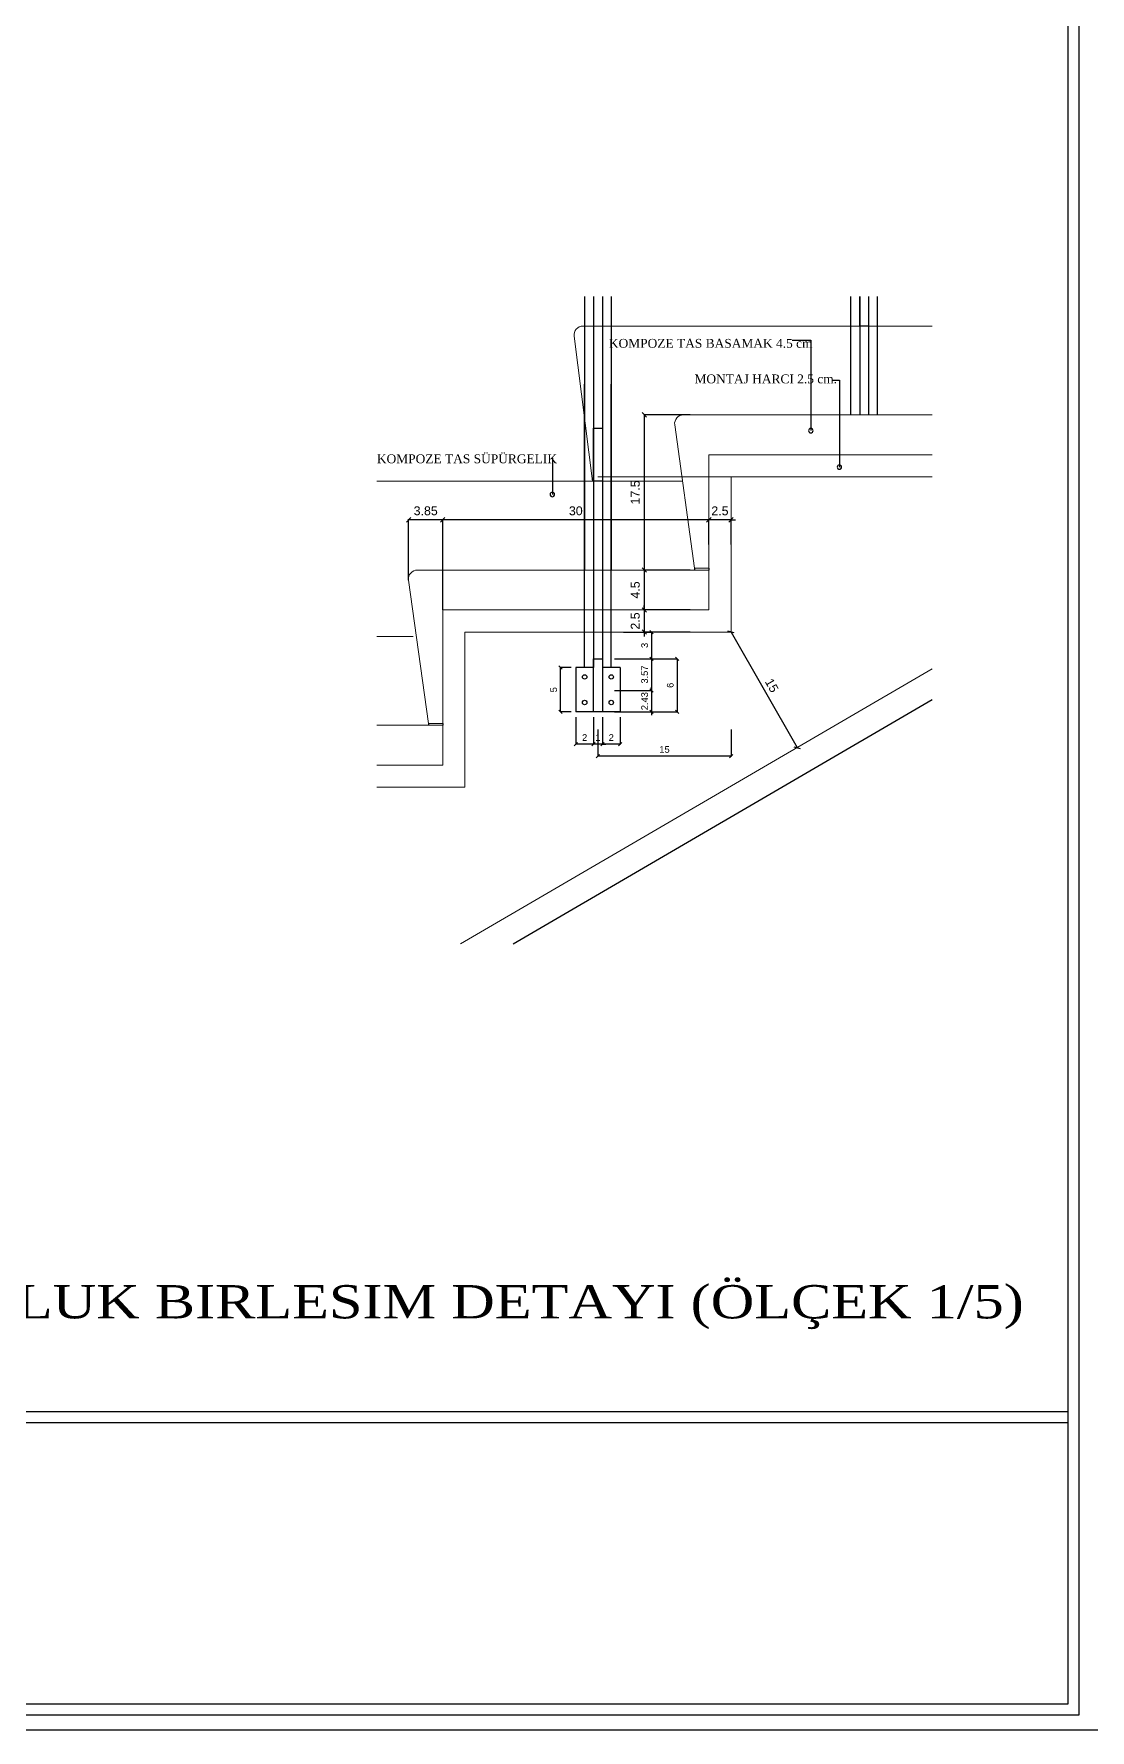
# Model space of a CAD drawing. Extents: x 386248 to 427517, y 4539405 to 4542296.
# Drawn here: x 415600 to 416076, y 4539405 to 4540170 of the extents above; entities that cross this region are included whole.
import ezdxf
from ezdxf.enums import TextEntityAlignment as Align

# ---------------------------------------------------------------- set-up
doc = ezdxf.new("R2010")
doc.units = 0
for name, color, linetype, lineweight in [('dim5', 153, 'Continuous', 18), ('METAL', 251, 'Continuous', 25), ('olculer', 21, 'Continuous', 20), ('tefrij', 183, 'Continuous', 15), ('YAZI', 7, 'Continuous', 25), ('YAZILAR', 1, 'Continuous', 30)]:
    doc.layers.add(name, color=color, linetype=linetype, lineweight=lineweight)
doc.layers.add('Tarama', color=7, linetype='Continuous')
doc.layers.add('YAZI2', color=5, linetype='Continuous')
doc.styles.add('BASLIK', font='')
doc.styles.add('PıNaR', font='')
doc.styles.get("Standard").update_dxf_attribs({"font": 'arial.ttf'})
doc.styles.add('STYLE5', font='', dxfattribs={"width": 0.75, "height": 1.25})
doc.styles.get('BASLIK').set_extended_font_data('Times New Roman Tur')
doc.styles.get('PıNaR').set_extended_font_data('Times New Roman Tur')
doc.styles.get('STYLE5').set_extended_font_data('Comic Sans MS')
doc.dimstyles.new('1-5', dxfattribs={"dimscale": 125, "dimtxt": 0.08, "dimasz": 0.0125, "dimexe": 0.01125, "dimexo": 0, "dimgap": 0.005, "dimtad": 1, "dimlfac": 10, "dimzin": 12, "dimdsep": 46, "dimtxsty": 'STYLE5', "dimblk": 'OBLIQUE', "dimcen": 0.025, "dimdle": 0.01125, "dimclrt": 256, "dimadec": 0, "dimazin": 0, "dimtfac": 1, "dimtix": 1, "dimtmove": 2, "dimatfit": 3, "dimldrblk": 'NONE', "dimfxl": 0.01125, "dimtolj": 1, "dimtzin": 1, "dimarcsym": 0})

# ---------------------------------------------------------------- blocks, each defined once
blk = doc.blocks.new('_Oblique')
at = {"color": 0, "linetype": 'ByBlock', "lineweight": -2}
blk.add_line((-0.5, -0.5), (0.5, 0.5), dxfattribs=at)
blk = doc.blocks.new('*D3891')
at = {"layer": 'Defpoints', "color": 0}
for p in [(415861.66, 4539874.14), (415861.66, 4539864.43), (415878.21, 4539864.43)]:
    blk.add_point(p, dxfattribs=at)
at = {"layer": 'olculer', "color": 0, "lineweight": -2}
for p, q in [((415861.66, 4539874.14), (415878.38, 4539874.14)), ((415878.21, 4539874.14), (415878.21, 4539875.64)), ((415878.21, 4539874.14), (415878.21, 4539864.43)), ((415861.66, 4539864.43), (415878.38, 4539864.43)), ((415878.21, 4539864.43), (415878.21, 4539862.93))]:
    blk.add_line(p, q, dxfattribs=at)
at = {"layer": 'olculer', "color": 0, "linetype": 'ByBlock', "lineweight": -2, "xscale": 1.5, "yscale": 1.5, "zscale": 1.5}
for p, rotation in [((415878.21, 4539874.14), 269.9999999989691), ((415878.21, 4539864.43), 89.99999999896913)]:
    blk.add_blockref('_Oblique', p, dxfattribs=dict(at, rotation=rotation))
at = {"layer": 'olculer', "insert": (415875.18, 4539869.28), "char_height": 3, "attachment_point": 5, "rotation": 90}
blk.add_mtext('\\A1;2.43', dxfattribs=at)
blk = doc.blocks.new('_None')
blk = doc.blocks.new('*D3892')
at = {"layer": 'Defpoints', "color": 0}
for p in [(415861.66, 4539888.43), (415861.66, 4539874.14), (415878.21, 4539874.14)]:
    blk.add_point(p, dxfattribs=at)
at = {"layer": 'olculer', "color": 0, "lineweight": -2}
for p, q in [((415861.66, 4539888.43), (415878.38, 4539888.43)), ((415878.21, 4539888.43), (415878.21, 4539874.14)), ((415861.66, 4539874.14), (415878.38, 4539874.14))]:
    blk.add_line(p, q, dxfattribs=at)
at = {"layer": 'olculer', "color": 0, "linetype": 'ByBlock', "lineweight": -2, "xscale": 1.5, "yscale": 1.5, "zscale": 1.5}
for p, rotation in [((415878.21, 4539888.43), 89.99999999883346), ((415878.21, 4539874.14), 269.9999999988334)]:
    blk.add_blockref('_Oblique', p, dxfattribs=dict(at, rotation=rotation))
at = {"layer": 'olculer', "insert": (415875.18, 4539881.28), "char_height": 3, "attachment_point": 5, "rotation": 90}
blk.add_mtext('\\A1;3.57', dxfattribs=at)
blk = doc.blocks.new('*D3893')
at = {"layer": 'Defpoints', "color": 0}
for p in [(415837.19, 4539884.43), (415842.06, 4539884.43), (415842.06, 4539864.43)]:
    blk.add_point(p, dxfattribs=at)
at = {"layer": 'olculer', "color": 0, "lineweight": -2}
for p, q in [((415842.06, 4539884.43), (415837.02, 4539884.43)), ((415837.19, 4539864.43), (415837.19, 4539884.43)), ((415842.06, 4539864.43), (415837.02, 4539864.43))]:
    blk.add_line(p, q, dxfattribs=at)
at = {"layer": 'olculer', "color": 0, "linetype": 'ByBlock', "lineweight": -2, "xscale": 1.5, "yscale": 1.5, "zscale": 1.5}
for p, rotation in [((415837.19, 4539884.43), 89.99999999883273), ((415837.19, 4539864.43), 269.9999999988327)]:
    blk.add_blockref('_Oblique', p, dxfattribs=dict(at, rotation=rotation))
at = {"layer": 'olculer', "insert": (415834.16, 4539874.43), "char_height": 3, "attachment_point": 5, "rotation": 90}
blk.add_mtext('\\A1;5', dxfattribs=at)
blk = doc.blocks.new('*D3894')
at = {"layer": 'Defpoints', "color": 0}
for p in [(415844.14, 4539862), (415852.14, 4539862), (415844.14, 4539849.89)]:
    blk.add_point(p, dxfattribs=at)
at = {"layer": 'olculer', "color": 0, "lineweight": -2}
for p, q in [((415844.14, 4539862), (415844.14, 4539849.72)), ((415852.14, 4539862), (415852.14, 4539849.72)), ((415852.14, 4539849.89), (415844.14, 4539849.89))]:
    blk.add_line(p, q, dxfattribs=at)
at = {"layer": 'olculer', "color": 0, "linetype": 'ByBlock', "lineweight": -2, "xscale": 1.5, "yscale": 1.5, "zscale": 1.5, "rotation": 180}
blk.add_blockref('_Oblique', (415844.14, 4539849.89), dxfattribs=at)
at = {"layer": 'olculer', "color": 0, "linetype": 'ByBlock', "lineweight": -2, "xscale": 1.5, "yscale": 1.5, "zscale": 1.5}
blk.add_blockref('_Oblique', (415852.14, 4539849.89), dxfattribs=at)
at = {"layer": 'olculer', "insert": (415848.14, 4539852.89), "char_height": 3, "attachment_point": 5}
blk.add_mtext('\\A1;2', dxfattribs=at)
blk = doc.blocks.new('*D3895')
at = {"layer": 'Defpoints', "color": 0}
for p in [(415852.14, 4539862), (415856.14, 4539862), (415852.14, 4539849.89)]:
    blk.add_point(p, dxfattribs=at)
at = {"layer": 'olculer', "color": 0, "lineweight": -2}
for p, q in [((415852.14, 4539862), (415852.14, 4539849.72)), ((415856.14, 4539862), (415856.14, 4539849.72)), ((415852.14, 4539849.89), (415850.64, 4539849.89)), ((415856.14, 4539849.89), (415852.14, 4539849.89)), ((415856.14, 4539849.89), (415857.64, 4539849.89))]:
    blk.add_line(p, q, dxfattribs=at)
at = {"layer": 'olculer', "color": 0, "linetype": 'ByBlock', "lineweight": -2, "xscale": 1.5, "yscale": 1.5, "zscale": 1.5}
blk.add_blockref('_Oblique', (415852.14, 4539849.89), dxfattribs=at)
at = {"layer": 'olculer', "color": 0, "linetype": 'ByBlock', "lineweight": -2, "xscale": 1.5, "yscale": 1.5, "zscale": 1.5, "rotation": 180}
blk.add_blockref('_Oblique', (415856.14, 4539849.89), dxfattribs=at)
at = {"layer": 'olculer', "insert": (415854.14, 4539852.89), "char_height": 3, "attachment_point": 5}
blk.add_mtext('\\A1;1', dxfattribs=at)
blk = doc.blocks.new('*D3896')
at = {"layer": 'Defpoints', "color": 0}
for p in [(415856.14, 4539862), (415864.14, 4539862), (415856.14, 4539849.89)]:
    blk.add_point(p, dxfattribs=at)
at = {"layer": 'olculer', "color": 0, "lineweight": -2}
for p, q in [((415856.14, 4539862), (415856.14, 4539849.72)), ((415864.14, 4539862), (415864.14, 4539849.72)), ((415864.14, 4539849.89), (415856.14, 4539849.89))]:
    blk.add_line(p, q, dxfattribs=at)
at = {"layer": 'olculer', "color": 0, "linetype": 'ByBlock', "lineweight": -2, "xscale": 1.5, "yscale": 1.5, "zscale": 1.5, "rotation": 180}
blk.add_blockref('_Oblique', (415856.14, 4539849.89), dxfattribs=at)
at = {"layer": 'olculer', "color": 0, "linetype": 'ByBlock', "lineweight": -2, "xscale": 1.5, "yscale": 1.5, "zscale": 1.5}
blk.add_blockref('_Oblique', (415864.14, 4539849.89), dxfattribs=at)
at = {"layer": 'olculer', "insert": (415860.14, 4539852.89), "char_height": 3, "attachment_point": 5}
blk.add_mtext('\\A1;2', dxfattribs=at)
blk = doc.blocks.new('*D3897')
at = {"layer": 'Defpoints', "color": 0}
for p in [(415865.66, 4539900.43), (415861.66, 4539888.43), (415878.21, 4539888.43)]:
    blk.add_point(p, dxfattribs=at)
at = {"layer": 'olculer', "color": 0, "lineweight": -2}
for p, q in [((415865.66, 4539900.43), (415878.38, 4539900.43)), ((415878.21, 4539900.43), (415878.21, 4539888.43)), ((415861.66, 4539888.43), (415878.38, 4539888.43))]:
    blk.add_line(p, q, dxfattribs=at)
at = {"layer": 'olculer', "color": 0, "linetype": 'ByBlock', "lineweight": -2, "xscale": 1.5, "yscale": 1.5, "zscale": 1.5}
for p, rotation in [((415878.21, 4539900.43), 89.99999999888831), ((415878.21, 4539888.43), 269.9999999988883)]:
    blk.add_blockref('_Oblique', p, dxfattribs=dict(at, rotation=rotation))
at = {"layer": 'olculer', "insert": (415875.18, 4539894.43), "char_height": 3, "attachment_point": 5, "rotation": 90}
blk.add_mtext('\\A1;3', dxfattribs=at)
blk = doc.blocks.new('*D3898')
at = {"layer": 'Defpoints', "color": 0}
for p in [(415877.24, 4539888.43), (415877.24, 4539864.43), (415889.79, 4539864.43)]:
    blk.add_point(p, dxfattribs=at)
at = {"layer": 'olculer', "color": 0, "lineweight": -2}
for p, q in [((415877.24, 4539888.43), (415889.96, 4539888.43)), ((415889.79, 4539888.43), (415889.79, 4539864.43)), ((415877.24, 4539864.43), (415889.96, 4539864.43))]:
    blk.add_line(p, q, dxfattribs=at)
at = {"layer": 'olculer', "color": 0, "linetype": 'ByBlock', "lineweight": -2, "xscale": 1.5, "yscale": 1.5, "zscale": 1.5}
for p, rotation in [((415889.79, 4539888.43), 89.99999999888831), ((415889.79, 4539864.43), 269.9999999988883)]:
    blk.add_blockref('_Oblique', p, dxfattribs=dict(at, rotation=rotation))
at = {"layer": 'olculer', "insert": (415886.76, 4539876.43), "char_height": 3, "attachment_point": 5, "rotation": 90}
blk.add_mtext('\\A1;6', dxfattribs=at)
blk = doc.blocks.new('*D3899')
at = {"layer": 'Defpoints', "color": 0}
for p in [(415854.14, 4539856.56), (415914.14, 4539856.56), (415854.14, 4539844.45)]:
    blk.add_point(p, dxfattribs=at)
at = {"layer": 'olculer', "color": 0, "lineweight": -2}
for p, q in [((415854.14, 4539856.56), (415854.14, 4539844.28)), ((415914.14, 4539856.56), (415914.14, 4539844.28)), ((415914.14, 4539844.45), (415854.14, 4539844.45))]:
    blk.add_line(p, q, dxfattribs=at)
at = {"layer": 'olculer', "color": 0, "linetype": 'ByBlock', "lineweight": -2, "xscale": 1.5, "yscale": 1.5, "zscale": 1.5, "rotation": 180}
blk.add_blockref('_Oblique', (415854.14, 4539844.45), dxfattribs=at)
at = {"layer": 'olculer', "color": 0, "linetype": 'ByBlock', "lineweight": -2, "xscale": 1.5, "yscale": 1.5, "zscale": 1.5}
blk.add_blockref('_Oblique', (415914.14, 4539844.45), dxfattribs=at)
at = {"layer": 'olculer', "insert": (415884.14, 4539847.48), "char_height": 3, "attachment_point": 5}
blk.add_mtext('\\A1;15', dxfattribs=at)
blk = doc.blocks.new('*D3901')
at = {"layer": 'Defpoints', "color": 0}
for p in [(415784.14, 4539951.07), (415904.14, 4539939.97), (415784.14, 4539910.43)]:
    blk.add_point(p, dxfattribs=at)
at = {"layer": 'olculer', "color": 0, "lineweight": -2}
for p, q in [((415784.14, 4539910.43), (415784.14, 4539951.29)), ((415904.14, 4539951.07), (415784.14, 4539951.07)), ((415904.14, 4539939.97), (415904.14, 4539951.29))]:
    blk.add_line(p, q, dxfattribs=at)
at = {"layer": 'olculer', "color": 0, "linetype": 'ByBlock', "lineweight": -2, "xscale": 2, "yscale": 2, "zscale": 2, "rotation": 180}
blk.add_blockref('_Oblique', (415784.14, 4539951.07), dxfattribs=at)
at = {"layer": 'olculer', "color": 0, "linetype": 'ByBlock', "lineweight": -2, "xscale": 2, "yscale": 2, "zscale": 2}
blk.add_blockref('_Oblique', (415904.14, 4539951.07), dxfattribs=at)
at = {"layer": 'olculer', "insert": (415844.14, 4539955.11), "char_height": 4, "attachment_point": 5}
blk.add_mtext('\\A1;30', dxfattribs=at)
blk = doc.blocks.new('*D3902')
at = {"layer": 'Defpoints', "color": 0}
for p in [(415768.75, 4539951.07), (415768.75, 4539923.9), (415784.14, 4539910.43)]:
    blk.add_point(p, dxfattribs=at)
at = {"layer": 'olculer', "color": 0, "lineweight": -2}
for p, q in [((415768.75, 4539923.9), (415768.75, 4539951.29)), ((415784.14, 4539951.07), (415768.75, 4539951.07)), ((415784.14, 4539910.43), (415784.14, 4539951.29))]:
    blk.add_line(p, q, dxfattribs=at)
at = {"layer": 'olculer', "color": 0, "linetype": 'ByBlock', "lineweight": -2, "xscale": 2, "yscale": 2, "zscale": 2, "rotation": 180}
blk.add_blockref('_Oblique', (415768.75, 4539951.07), dxfattribs=at)
at = {"layer": 'olculer', "color": 0, "linetype": 'ByBlock', "lineweight": -2, "xscale": 2, "yscale": 2, "zscale": 2}
blk.add_blockref('_Oblique', (415784.14, 4539951.07), dxfattribs=at)
at = {"layer": 'olculer', "insert": (415776.45, 4539955.11), "char_height": 4, "attachment_point": 5}
blk.add_mtext('\\A1;3.85', dxfattribs=at)
blk = doc.blocks.new('*D3924')
at = {"layer": 'Defpoints', "color": 0}
for p in [(415895.79, 4539910.43), (415875.02, 4539900.43), (415895.79, 4539900.43)]:
    blk.add_point(p, dxfattribs=at)
at = {"layer": 'olculer', "color": 0, "lineweight": -2}
for p, q in [((415895.79, 4539910.43), (415874.8, 4539910.43)), ((415875.02, 4539910.43), (415875.02, 4539912.43)), ((415875.02, 4539910.43), (415875.02, 4539900.43)), ((415895.79, 4539900.43), (415874.8, 4539900.43)), ((415875.02, 4539900.43), (415875.02, 4539898.43))]:
    blk.add_line(p, q, dxfattribs=at)
at = {"layer": 'olculer', "color": 0, "linetype": 'ByBlock', "lineweight": -2, "xscale": 2, "yscale": 2, "zscale": 2}
for p, rotation in [((415875.02, 4539910.43), 269.9999999989995), ((415875.02, 4539900.43), 89.99999999899948)]:
    blk.add_blockref('_Oblique', p, dxfattribs=dict(at, rotation=rotation))
at = {"layer": 'olculer', "insert": (415870.98, 4539905.43), "char_height": 4, "attachment_point": 5, "rotation": 90}
blk.add_mtext('\\A1;2.5', dxfattribs=at)
blk = doc.blocks.new('*D3925')
at = {"layer": 'Defpoints', "color": 0}
for p in [(415895.79, 4539928.43), (415875.02, 4539910.43), (415895.79, 4539910.43)]:
    blk.add_point(p, dxfattribs=at)
at = {"layer": 'olculer', "color": 0, "lineweight": -2}
for p, q in [((415895.79, 4539928.43), (415874.8, 4539928.43)), ((415875.02, 4539928.43), (415875.02, 4539910.43)), ((415895.79, 4539910.43), (415874.8, 4539910.43))]:
    blk.add_line(p, q, dxfattribs=at)
at = {"layer": 'olculer', "color": 0, "linetype": 'ByBlock', "lineweight": -2, "xscale": 2, "yscale": 2, "zscale": 2}
for p, rotation in [((415875.02, 4539928.43), 89.99999999888831), ((415875.02, 4539910.43), 269.9999999988883)]:
    blk.add_blockref('_Oblique', p, dxfattribs=dict(at, rotation=rotation))
at = {"layer": 'olculer', "insert": (415870.99, 4539919.43), "char_height": 4, "attachment_point": 5, "rotation": 90}
blk.add_mtext('\\A1;4.5', dxfattribs=at)
blk = doc.blocks.new('*D3926')
at = {"layer": 'Defpoints', "color": 0}
for p in [(415914.14, 4539900.43), (415943.91, 4539848.34), (415943.91, 4539848.34)]:
    blk.add_point(p, dxfattribs=at)
at = {"layer": 'olculer', "color": 0, "lineweight": -2}
for p, q in [((415914.14, 4539900.43), (415914.33, 4539900.55)), ((415914.14, 4539900.43), (415943.91, 4539848.34)), ((415943.91, 4539848.34), (415944.1, 4539848.45))]:
    blk.add_line(p, q, dxfattribs=at)
at = {"layer": 'olculer', "color": 0, "linetype": 'ByBlock', "lineweight": -2, "xscale": 2, "yscale": 2, "zscale": 2}
for p, rotation in [((415914.14, 4539900.43), 119.74488129728), ((415943.91, 4539848.34), 299.74488129728)]:
    blk.add_blockref('_Oblique', p, dxfattribs=dict(at, rotation=rotation))
at = {"layer": 'olculer', "insert": (415932.53, 4539876.39), "char_height": 4, "attachment_point": 5, "rotation": 299.74488}
blk.add_mtext('\\A1;15', dxfattribs=at)
blk = doc.blocks.new('*D3927')
at = {"layer": 'Defpoints', "color": 0}
for p in [(415904.14, 4539951.07), (415904.14, 4539939.97), (415914.14, 4539939.97)]:
    blk.add_point(p, dxfattribs=at)
at = {"layer": 'olculer', "color": 0, "lineweight": -2}
for p, q in [((415904.14, 4539951.07), (415902.14, 4539951.07)), ((415904.14, 4539939.97), (415904.14, 4539951.29)), ((415914.14, 4539951.07), (415904.14, 4539951.07)), ((415914.14, 4539939.97), (415914.14, 4539951.29)), ((415914.14, 4539951.07), (415916.14, 4539951.07))]:
    blk.add_line(p, q, dxfattribs=at)
at = {"layer": 'olculer', "color": 0, "linetype": 'ByBlock', "lineweight": -2, "xscale": 2, "yscale": 2, "zscale": 2}
blk.add_blockref('_Oblique', (415904.14, 4539951.07), dxfattribs=at)
at = {"layer": 'olculer', "color": 0, "linetype": 'ByBlock', "lineweight": -2, "xscale": 2, "yscale": 2, "zscale": 2, "rotation": 180}
blk.add_blockref('_Oblique', (415914.14, 4539951.07), dxfattribs=at)
at = {"layer": 'olculer', "insert": (415909.14, 4539955.11), "char_height": 4, "attachment_point": 5}
blk.add_mtext('\\A1;2.5', dxfattribs=at)
blk = doc.blocks.new('*D3928')
at = {"layer": 'Defpoints', "color": 0}
for p in [(415895.79, 4539998.43), (415875.02, 4539928.43), (415895.79, 4539928.43)]:
    blk.add_point(p, dxfattribs=at)
at = {"layer": 'olculer', "color": 0, "lineweight": -2}
for p, q in [((415895.79, 4539998.43), (415874.8, 4539998.43)), ((415875.02, 4539998.43), (415875.02, 4539928.43)), ((415895.79, 4539928.43), (415874.8, 4539928.43))]:
    blk.add_line(p, q, dxfattribs=at)
at = {"layer": 'olculer', "color": 0, "linetype": 'ByBlock', "lineweight": -2, "xscale": 2, "yscale": 2, "zscale": 2}
for p, rotation in [((415875.02, 4539998.43), 89.99999999885655), ((415875.02, 4539928.43), 269.9999999988565)]:
    blk.add_blockref('_Oblique', p, dxfattribs=dict(at, rotation=rotation))
at = {"layer": 'olculer', "insert": (415870.98, 4539963.43), "char_height": 4, "attachment_point": 5, "rotation": 90}
blk.add_mtext('\\A1;17.5', dxfattribs=at)

msp = doc.modelspace()

# ---------------------------------------------------------------- linework, layer by layer
at = {"layer": 'dim5'}
msp.add_line((415974.139, 4539970.432, 50), (415854.139, 4539970.432, 50), dxfattribs=at)
at = {"layer": 'dim5', "ltscale": 0.5}
msp.add_line((415792.123, 4539759.794, 50), (416004.793, 4539883.852, 50), dxfattribs=at)
at = {"layer": 'dim5', "ltscale": 0.5, "elevation": 50}
msp.add_lwpolyline([(415754.437, 4539830.432), (415794.139, 4539830.432), (415794.139, 4539900.432), (415914.139, 4539900.432), (415914.139, 4539970.432), (416004.793, 4539970.432)], dxfattribs=at)
at = {"layer": 'METAL'}
for p, q in [((415844.139, 4539884.432, 51276.339), (415844.139, 4539864.432, -133859.377)), ((415852.139, 4539884.432, -54161.891), (415844.139, 4539884.432, -98397.632)), ((415864.139, 4539884.432, 4819.097), (415856.139, 4539884.432, -39416.644)), ((415864.139, 4539884.432, 63312.996), (415864.139, 4539864.432, -157744.337)), ((415864.139, 4539864.432, 4819.097), (415844.139, 4539864.432, -98397.632))]:
    msp.add_line(p, q, dxfattribs=at)
at = {"layer": 'METAL', "color": 9}
for points, elevation in [([(415848.18, 4539928.432), (415848.18, 4540051.842)], 46678.222), ([(415852.18, 4540051.842), (415852.18, 4539928.432)], 46678.222), ([(415856.18, 4540051.842), (415856.18, 4539928.432)], 46678.222), ([(415860.18, 4539928.432), (415860.18, 4540051.842)], 46678.222), ([(415968.18, 4539998.432), (415968.18, 4540051.842)], 46678.222), ([(415972.18, 4540051.842), (415972.18, 4539998.432)], 46678.222), ([(415976.18, 4540051.842), (415976.18, 4539998.432)], 46678.222), ([(415980.18, 4539998.432), (415980.18, 4540051.842)], 46678.222), ([(415848.139, 4539884.432), (415848.139, 4540012.25)], 11759.817), ([(415852.139, 4540012.25), (415852.139, 4539884.432)], 11759.817), ([(415856.139, 4540012.25), (415856.139, 4539884.432)], 11759.817), ([(415860.139, 4539884.432), (415860.139, 4540012.25)], 11759.817)]:
    msp.add_lwpolyline(points, dxfattribs=dict(at, elevation=elevation))
at = {"layer": 'METAL', "elevation": 46678.222}
msp.add_lwpolyline([(415976.18, 4540051.842), (415976.18, 4540038.432), (415972.18, 4540038.432), (415972.18, 4540051.842)], dxfattribs=at)
at = {"layer": 'METAL'}
for points, elevation in [([(415852.18, 4539992.432), (415856.18, 4539992.432), (415856.18, 4539968.432), (415852.18, 4539968.432)], 46678.222), ([(415852.139, 4539888.432), (415856.139, 4539888.432), (415856.139, 4539864.432), (415852.139, 4539864.432)], -46789.267)]:
    msp.add_lwpolyline(points, close=True, dxfattribs=dict(at, elevation=elevation))
at = {"layer": 'METAL', "color": 9}
for centre in [(415848.139, 4539880.207, -76279.761), (415860.139, 4539880.207, -17298.773), (415848.139, 4539868.658, -76279.761), (415860.139, 4539868.658, -17298.773)]:
    msp.add_circle(centre, 1, dxfattribs=at)
at = {"layer": 'Tarama'}
for p, q in [((415897.681, 4539929.232, 50), (415897.681, 4539928.432, 50)), ((415904.139, 4539929.232, 50), (415904.139, 4539928.432, 50)), ((415815.939, 4539759.794, 50), (416004.793, 4539869.959, 50)), ((415777.681, 4539859.232, 50), (415777.681, 4539858.432, 50)), ((415784.139, 4539859.232, 50), (415784.139, 4539858.432, 50))]:
    msp.add_line(p, q, dxfattribs=at)
at = {"layer": 'tefrij'}
for p, q in [((416004.793, 4540038.432, 50), (415847.381, 4540038.432, 50)), ((415851.634, 4539968.432, 50), (415843.412, 4540033.934, 50)), ((415897.681, 4539929.232, 50), (415888.752, 4539993.897, 50)), ((416004.793, 4539998.432, 50), (415892.716, 4539998.432, 50)), ((415904.139, 4539980.432, 50), (415904.139, 4539910.432, 50)), ((416004.793, 4539980.432, 50), (415904.139, 4539980.432, 50)), ((415892.268, 4539968.432, 50), (415754.437, 4539968.432, 50)), ((415777.681, 4539859.232, 50), (415768.752, 4539923.897, 50)), ((415904.139, 4539928.432, 50), (415772.716, 4539928.432, 50)), ((415904.139, 4539929.232, 50), (415897.681, 4539929.232, 50)), ((415904.139, 4539910.432, 50), (415784.139, 4539910.432, 50)), ((415784.139, 4539910.432, 50), (415784.139, 4539840.432, 50)), ((415770.726, 4539898.432, 50), (415754.437, 4539898.432, 50)), ((415784.139, 4539858.432, 50), (415754.437, 4539858.432, 50)), ((415784.139, 4539859.232, 50), (415777.681, 4539859.232, 50)), ((415784.139, 4539840.432, 50), (415754.437, 4539840.432, 50))]:
    msp.add_line(p, q, dxfattribs=at)
at = {"layer": 'tefrij', "extrusion": (0, 0, -1)}
for centre, major_axis, start_param, end_param in [((415847.381, 4540034.432, 50), (2.828, 2.828), 3.802115, 5.4977871), ((415892.716, 4539994.432, 50), (-2.828, 2.828), 5.3634657, 7.0685835), ((415772.716, 4539924.432, 50), (-2.828, 2.828), 5.3634657, 7.0685835)]:
    msp.add_ellipse(centre, major_axis=major_axis, ratio=1, start_param=start_param, end_param=end_param, dxfattribs=at)
at = {"layer": 'YAZI', "color": 4}
for p, q in [((415941.709, 4540032.102, 46678.222), (415950.122, 4540032.102, 46678.222)), ((415950.122, 4540032.102, 46678.222), (415950.122, 4539991.295, 46678.222)), ((415959.609, 4540014.024, 46678.222), (415963.024, 4540014.024, 46678.222)), ((415963.024, 4540014.024, 46678.222), (415963.024, 4539974.841, 46678.222))]:
    msp.add_line(p, q, dxfattribs=at)
at = {"layer": 'YAZI'}
msp.add_line((415833.574, 4539978.957, 46678.222), (415833.574, 4539962.512, 46678.222), dxfattribs=at)
at = {"layer": 'YAZI', "color": 4, "extrusion": (0, 0, -1)}
for centre in [(415950.122, 4539991.295, 46678.222), (415963.024, 4539974.841, 46678.222), (415833.574, 4539962.512, 46678.222)]:
    msp.add_ellipse(centre, major_axis=(-0.707, 0.707), ratio=1, start_param=5.497787143781462, end_param=11.78097245096105, dxfattribs=at)
at = {"layer": 'YAZILAR', "color": 133, "ltscale": 5}
for p, q in [((414246.928, 4539548.917), (416066.074, 4539548.917)), ((414246.928, 4539543.917), (416066.074, 4539543.917))]:
    msp.add_line(p, q, dxfattribs=at)
for points in [[(414231.928, 4542295.7), (416081.074, 4542295.7), (416081.074, 4539405.231), (414231.928, 4539405.231)], [(414241.928, 4542285.7), (416071.074, 4542285.7), (416071.074, 4539411.988), (414241.928, 4539411.988)], [(414246.928, 4542280.7), (416066.074, 4542280.7), (416066.074, 4539416.988), (414246.928, 4539416.988)]]:
    msp.add_lwpolyline(points, close=True, dxfattribs=at)

# ---------------------------------------------------------------- texts
at = {"layer": 'YAZI', "style": 'PıNaR'}
for s, p in [('KOMPOZE TAS BASAMAK 4.5 cm', (415859.072, 4540028.668, 46678.222)), ('MONTAJ HARCI 2.5 cm.', (415897.676, 4540012.629, 46678.222)), ('KOMPOZE TAS SÜPÜRGELIK ', (415754.437, 4539976.587, 46678.222))]:
    msp.add_text(s, height=4, dxfattribs=at).set_placement(p)
at = {"layer": 'YAZI2', "style": 'BASLIK', "width": 1.2}
msp.add_text('KORKULUK BIRLESIM DETAYI (ÖLÇEK 1/5)', height=15, dxfattribs=at).set_placement((415770.564, 4539590.912), align=Align.CENTER)

# ---------------------------------------------------------------- dimensions: what is measured, and where the dimension line sits
at = {"layer": 'olculer'}
for base, p1, p2, angle, override, picture, middle in [((415875.021, 4539928.432, 50), (415895.786, 4539998.432, 50), (415895.786, 4539928.432, 50), 90, {"dimscale": 20, "dimtxt": 0.2, "dimasz": 0.1, "dimgap": 0.1, "dimlfac": 0.25, "dimtxsty": 'Standard', "dimcen": 0.2, "dimdle": 0}, '*D3928', (415870.978, 4539963.432, 50)), ((415768.752, 4539951.067, 46678.222), (415784.139, 4539910.432, 50), (415768.752, 4539923.897, 50), 180, {"dimscale": 20, "dimtxt": 0.2, "dimasz": 0.1, "dimgap": 0.1, "dimlfac": 0.25, "dimtxsty": 'Standard', "dimcen": 0.2, "dimdle": 0}, '*D3902', (415776.445, 4539955.111, 46678.222)), ((415784.139, 4539951.067, 46678.222), (415904.139, 4539939.973, 50), (415784.139, 4539910.432, 50), 180, {"dimscale": 20, "dimtxt": 0.2, "dimasz": 0.1, "dimgap": 0.1, "dimlfac": 0.25, "dimtxsty": 'Standard', "dimcen": 0.2, "dimdle": 0}, '*D3901', (415844.139, 4539955.111, 46678.222)), ((415904.139, 4539951.067, 50), (415914.139, 4539939.973, 50), (415904.139, 4539939.973, 50), 180, {"dimscale": 20, "dimtxt": 0.2, "dimasz": 0.1, "dimgap": 0.1, "dimlfac": 0.25, "dimtxsty": 'Standard', "dimcen": 0.2, "dimdle": 0}, '*D3927', (415909.139, 4539955.109, 50)), ((415875.021, 4539910.432, 50), (415895.786, 4539928.432, 50), (415895.786, 4539910.432, 50), 90, {"dimscale": 20, "dimtxt": 0.2, "dimasz": 0.1, "dimgap": 0.1, "dimlfac": 0.25, "dimtxsty": 'Standard', "dimcen": 0.2, "dimdle": 0}, '*D3925', (415870.986, 4539919.432, 50)), ((415875.021, 4539900.432, 50), (415895.786, 4539910.432, 50), (415895.786, 4539900.432, 50), 90, {"dimscale": 20, "dimtxt": 0.2, "dimasz": 0.1, "dimgap": 0.1, "dimlfac": 0.25, "dimtxsty": 'Standard', "dimcen": 0.2, "dimdle": 0}, '*D3924', (415870.978, 4539905.432, 50)), ((415878.212, 4539888.432, -46789.267), (415865.66, 4539900.432, -46789.267), (415861.66, 4539888.432, -46789.267), 90, {"dimscale": 15, "dimtxt": 0.2, "dimasz": 0.1, "dimgap": 0.1, "dimlfac": 0.25, "dimtxsty": 'Standard', "dimcen": 0.2, "dimdle": 0}, '*D3897', (415875.18, 4539894.432, -46789.267)), ((415837.191, 4539884.432, -46789.267), (415842.06, 4539864.432, -133859.377), (415842.06, 4539884.432, 51276.339), 90, {"dimscale": 15, "dimtxt": 0.2, "dimasz": 0.1, "dimgap": 0.1, "dimlfac": 0.25, "dimtxsty": 'Standard', "dimcen": 0.2, "dimdle": 0}, '*D3893', (415834.165, 4539874.432, -46789.267)), ((415878.212, 4539874.138, -46789.267), (415861.66, 4539888.432, -46789.267), (415861.66, 4539874.138, 11759.817), 90, {"dimscale": 15, "dimtxt": 0.2, "dimasz": 0.1, "dimgap": 0.1, "dimlfac": 0.25, "dimtxsty": 'Standard', "dimcen": 0.2, "dimdle": 0}, '*D3892', (415875.18, 4539881.285, -46789.267)), ((415889.791, 4539864.432, -46789.267), (415877.238, 4539888.432, -46789.267), (415877.238, 4539864.432, -46789.267), 90, {"dimscale": 15, "dimtxt": 0.2, "dimasz": 0.1, "dimgap": 0.1, "dimlfac": 0.25, "dimtxsty": 'Standard', "dimcen": 0.2, "dimdle": 0}, '*D3898', (415886.759, 4539876.432, -46789.267)), ((415878.212, 4539864.432, -46789.267), (415861.66, 4539874.138, 11759.817), (415861.66, 4539864.432, -46789.267), 90, {"dimscale": 15, "dimtxt": 0.2, "dimasz": 0.1, "dimgap": 0.1, "dimlfac": 0.25, "dimtxsty": 'Standard', "dimcen": 0.2, "dimdle": 0}, '*D3891', (415875.18, 4539869.285, -46789.267)), ((415844.139, 4539849.885, -133859.377), (415852.139, 4539861.996, -133859.377), (415844.139, 4539861.996, -133859.377), 180, {"dimscale": 15, "dimtxt": 0.2, "dimasz": 0.1, "dimgap": 0.1, "dimlfac": 0.25, "dimtxsty": 'Standard', "dimcen": 0.2, "dimdle": 0}, '*D3894', (415848.139, 4539852.891, -133859.377)), ((415852.139, 4539849.885, -46789.267), (415856.139, 4539861.996, -46789.267), (415852.139, 4539861.996, -46789.267), 180, {"dimscale": 15, "dimtxt": 0.2, "dimasz": 0.1, "dimgap": 0.1, "dimlfac": 0.25, "dimtxsty": 'Standard', "dimcen": 0.2, "dimdle": 0}, '*D3895', (415854.139, 4539852.891, -46789.267)), ((415856.139, 4539849.885, -46789.267), (415864.139, 4539861.996, -46789.267), (415856.139, 4539861.996, -46789.267), 180, {"dimscale": 15, "dimtxt": 0.2, "dimasz": 0.1, "dimgap": 0.1, "dimlfac": 0.25, "dimtxsty": 'Standard', "dimcen": 0.2, "dimdle": 0}, '*D3896', (415860.139, 4539852.891, -46789.267)), ((415854.139, 4539844.446, -46789.267), (415914.139, 4539856.557, -46789.267), (415854.139, 4539856.557, -46789.267), 180, {"dimscale": 15, "dimtxt": 0.2, "dimasz": 0.1, "dimgap": 0.1, "dimlfac": 0.25, "dimtxsty": 'Standard', "dimcen": 0.2, "dimdle": 0}, '*D3899', (415884.139, 4539847.478, -46789.267))]:
    dim = msp.add_linear_dim(base=base, p1=p1, p2=p2, angle=angle, dimstyle='1-5', override=override, dxfattribs=at)
    dim.commit()
    dim.dimension.update_dxf_attribs({"geometry": picture, "text_midpoint": middle})
dim = msp.add_aligned_dim(p1=(415914.139, 4539900.432, 50), p2=(415943.908, 4539848.336, 50), distance=0, dimstyle='1-5', override={"dimscale": 20, "dimtxt": 0.2, "dimasz": 0.1, "dimgap": 0.1, "dimlfac": 0.25, "dimtxsty": 'Standard', "dimcen": 0.2, "dimdle": 0}, dxfattribs=at)
dim.commit()
dim.dimension.update_dxf_attribs({"geometry": '*D3926', "text_midpoint": (415932.533, 4539876.389, 50)})

doc.saveas('drawing.dxf')
